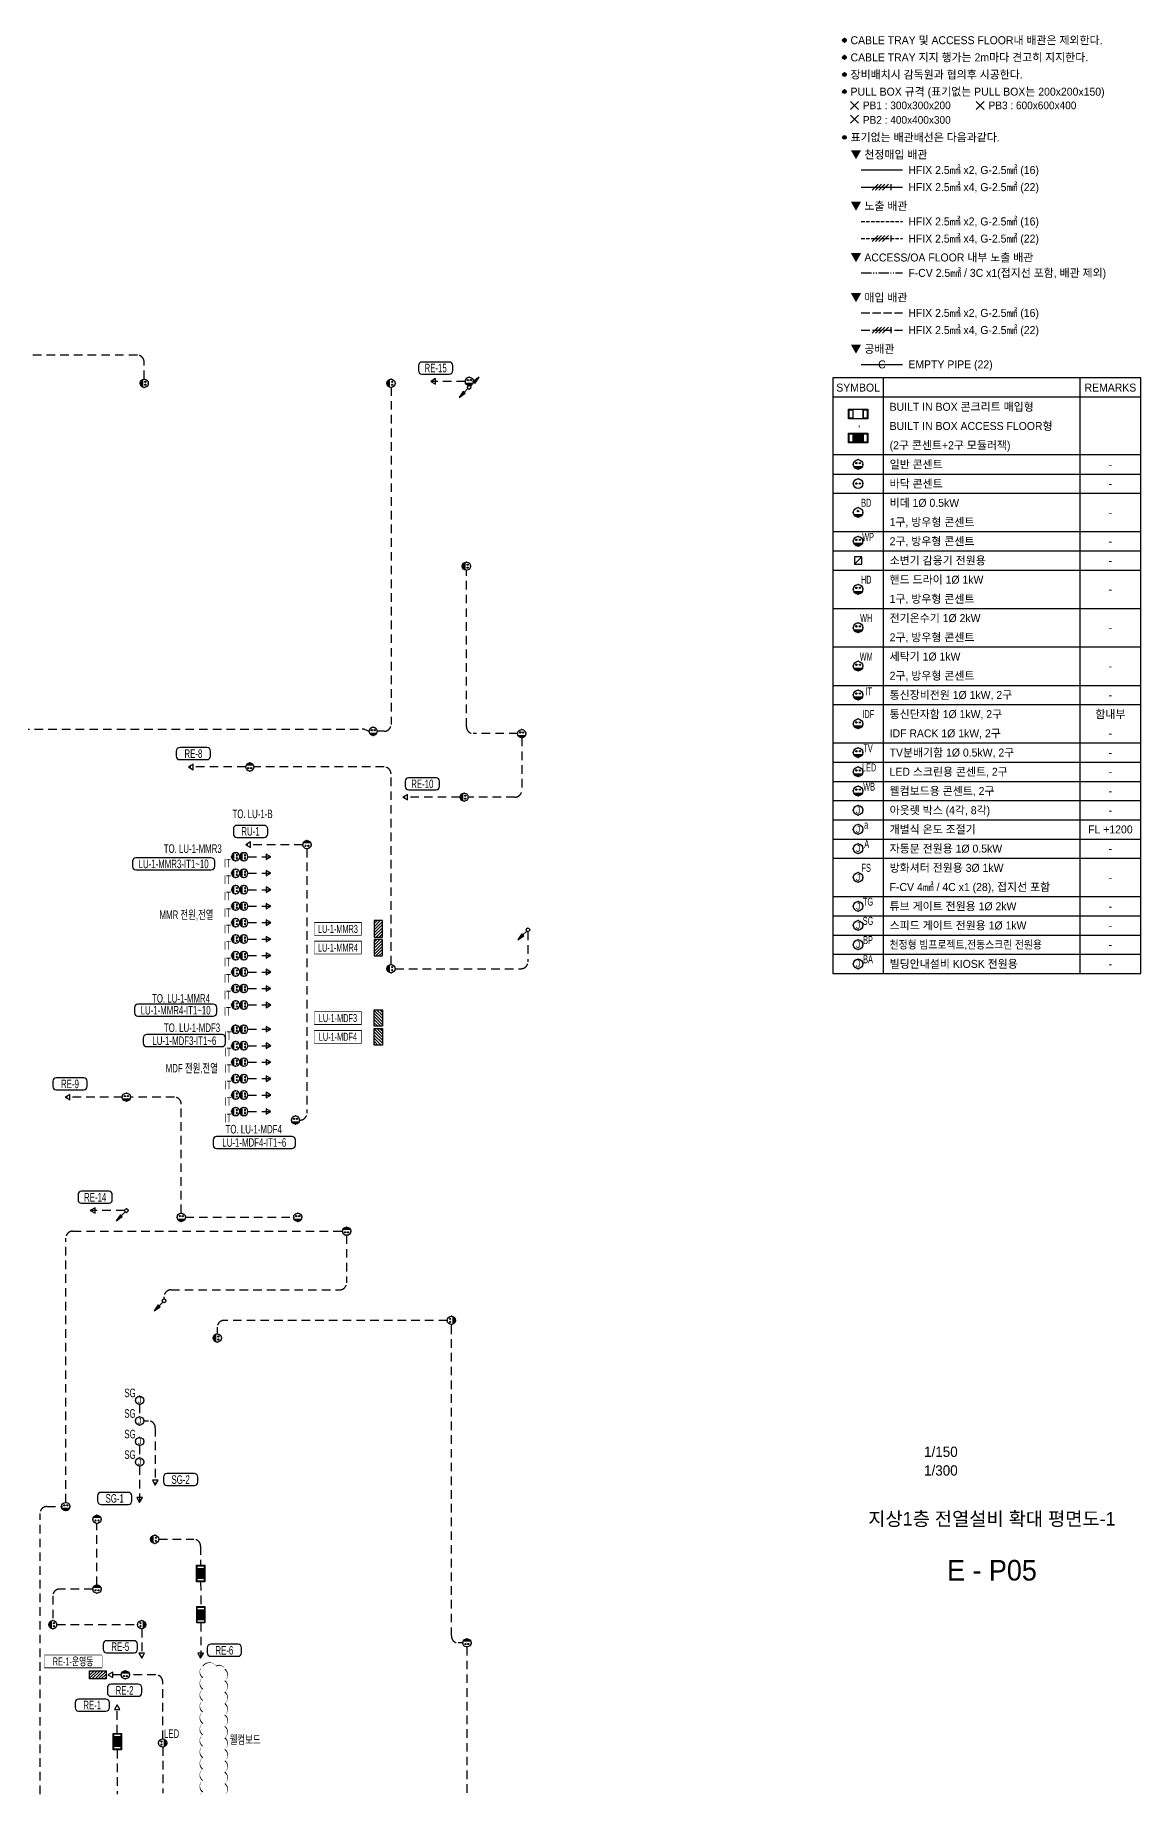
# Model space of a CAD drawing. Header units: millimetres. Extents: x 35956 to 501590, y -530175 to 1059940.
# Drawn here: x 327058 to 375440, y -348875 to -271930 of the extents above; entities that cross this region are included whole.
import ezdxf
from ezdxf.enums import TextEntityAlignment as Align

# ---------------------------------------------------------------- set-up
doc = ezdxf.new("R2010")
doc.units = ezdxf.units.MM
doc.header["$LTSCALE"] = 150
doc.set_wipeout_variables(frame=1)
for name, pattern in [('D1', [3, 1, -1, 1]), ('D2', [6.5, 2.5, -1.5, 2.5]), ('E6', [10, 6, -1, 0.5, -1, 0.5, -1]), ('LH2', [2.85, 2, -0.85]), ('LH4', [6.45, 5, -1.45])]:
    doc.linetypes.add(name, pattern=pattern)
doc.layers.get('Defpoints').update_dxf_attribs({"color": 161})
for name, color, linetype in [('------01 Distribution Panel', 3, 'Continuous'), ('------01 Distribution Panel_UPS_Emgency', 232, 'Continuous'), ('------06 Receptacle', 6, 'Continuous'), ('------07 System Box', 6, 'Continuous'), ('------Number of Strands (가닥수)', 1, 'Continuous'), ('-----20 General Symbol', 3, 'Continuous'), ('-----21 Embeded Wire in Ceiling or Wall', 4, 'Continuous'), ('-----22 Concealed Wire in Floor', 4, 'E6'), ('-----22 Embeded in Floor', 4, 'D2'), ('-----23 Concealed or Exposed Wire', 4, 'D1'), ('-----29 Cable Schedule', 1, 'Continuous'), ('-----30 Text', 2, 'Continuous'), ('-----41 Drawing Title', 2, 'Continuous'), ('-----42 Drawing Number', 2, 'Continuous'), ('-----43 Drawing Scale', 3, 'Continuous'), ('4', 4, 'Continuous')]:
    doc.layers.add(name, color=color, linetype=linetype)
doc.styles.add('ELEC', font='')
doc.styles.get('ELEC').set_extended_font_data('Dotum')

# ---------------------------------------------------------------- blocks, each defined once
blk = doc.blocks.new('O04')
blk.add_circle((0, 0), 150)
for p in [(-150, 0), (0, 150), (150, 0), (0, -150)]:
    blk.add_point(p)
at = {"style": 'ELEC'}
blk.add_text('J', height=214, dxfattribs=at).set_placement((0, 0), align=Align.MIDDLE)
blk = doc.blocks.new('B02')
h = blk.add_hatch(color=256)
h.paths.add_polyline_path([(-136, 86, 0.632456), (136, 86)])
h.paths.add_polyline_path([(-75, 193, 1), (-32, 193, 1)])
h.paths.add_polyline_path([(32, 193, 1), (75, 193, 1)])
blk.add_line((-136, 86), (136, 86))
at = {"linetype": 'Continuous'}
blk.add_circle((0, 150), 150, dxfattribs=at)
for centre in [(-54, 193), (54, 193)]:
    blk.add_circle(centre, 21.4)
for p in [(-150, 150), (0, 300), (0, 0), (150, 150)]:
    blk.add_point(p)
blk = doc.blocks.new('B08')
at = {"linetype": 'Continuous'}
for points in [[(300, -150), (-300, -150), (-300, 150), (300, 150)], [(-150, 150), (150, 150), (150, -150), (-150, -150)]]:
    blk.add_lwpolyline(points, close=True, dxfattribs=at)
at = {"color": 1, "linetype": 'Continuous'}
for points in [[(-280, 130), (-170, 130), (-170, -130), (-280, -130)], [(170, 130), (280, 130), (280, -130), (170, -130)]]:
    blk.add_lwpolyline(points, close=True, dxfattribs=at)
blk = doc.blocks.new('B11')
h = blk.add_hatch(color=256)
h.dxf.hatch_style = 1
h.paths.add_polyline_path([(150, 150), (-150, 150), (-150, -150), (150, -150)])
at = {"linetype": 'Continuous'}
for points in [[(300, -150), (-300, -150), (-300, 150), (300, 150)], [(-150, 150), (150, 150), (150, -150), (-150, -150)]]:
    blk.add_lwpolyline(points, close=True, dxfattribs=at)
at = {"color": 1, "linetype": 'Continuous'}
for points in [[(-280, 130), (-170, 130), (-170, -130), (-280, -130)], [(170, 130), (280, 130), (280, -130), (170, -130)]]:
    blk.add_lwpolyline(points, close=True, dxfattribs=at)
blk = doc.blocks.new('B01')
h = blk.add_hatch(color=256)
h.paths.add_polyline_path([(21, 193, 1), (-21, 193, 1)])
h.paths.add_polyline_path([(-136, 86, 0.632456), (136, 86)])
blk.add_line((-136, 86), (136, 86))
at = {"linetype": 'Continuous'}
blk.add_circle((0, 150), 150, dxfattribs=at)
blk.add_circle((0, 193), 21.4)
for p in [(-150, 150), (0, 300), (0, 0), (150, 150)]:
    blk.add_point(p)
blk = doc.blocks.new('B17')
blk.add_line((112.5, 0), (-112.5, -225))
blk.add_lwpolyline([(112.5, 0), (-112.5, 0), (-112.5, -225), (112.5, -225)], close=True)
blk = doc.blocks.new('A$Ce357b17b')
at = {"layer": '-----30 Text'}
h = blk.add_hatch(color=256, dxfattribs=at)
edge = h.paths.add_edge_path()
edge.add_arc((-31961, -9700), 160, 0, 360)
h = blk.add_hatch(color=256, dxfattribs=at)
edge = h.paths.add_edge_path()
edge.add_arc((-31961, -11200), 160, 0, 360)
h = blk.add_hatch(color=256, dxfattribs=at)
edge = h.paths.add_edge_path()
edge.add_arc((-31961, -12700), 160, 0, 360)
h = blk.add_hatch(color=256, dxfattribs=at)
edge = h.paths.add_edge_path()
edge.add_arc((-31961, -18200), 160, 0, 360)
at = {"layer": '------Number of Strands (가닥수)'}
for p, q in [((-29536, -22814), (-29008, -22286)), ((-29237, -22814), (-28709, -22286)), ((-28939, -22814), (-28411, -22286)), ((-28640, -22814), (-28112, -22286)), ((-27878, -22814), (-27878, -22286)), ((-29536, -27314), (-29008, -26786)), ((-29237, -27314), (-28709, -26786)), ((-28939, -27314), (-28411, -26786)), ((-28640, -27314), (-28112, -26786)), ((-27878, -27314), (-27878, -26786)), ((-29536, -35314), (-29008, -34786)), ((-29237, -35314), (-28709, -34786)), ((-28939, -35314), (-28411, -34786)), ((-28640, -35314), (-28112, -34786)), ((-27878, -35314), (-27878, -34786))]:
    blk.add_line(p, q, dxfattribs=at)
at = {"layer": '-----21 Embeded Wire in Ceiling or Wall'}
blk.add_line((-30484, -38050), (-26865, -38050), dxfattribs=at)
at = {"layer": '-----22 Concealed Wire in Floor'}
blk.add_line((-30484, -30050), (-26865, -30050), dxfattribs=at)
at = {"layer": '-----30 Text'}
for centre in [(-31961, -9700), (-31961, -11200), (-31961, -12700), (-31961, -18200)]:
    blk.add_circle(centre, 160, dxfattribs=at)
for p in [(-32121, -9700), (-31961, -9540), (-31961, -9860), (-31801, -9700), (-32121, -11200), (-31961, -11040), (-31961, -11360), (-31801, -11200), (-31961, -12540), (-31961, -14040)]:
    blk.add_point(p, dxfattribs=at)
at = {"layer": '4'}
for p, q in [((-30484, -21050), (-26865, -21050)), ((-30484, -22550), (-26865, -22550))]:
    blk.add_line(p, q, dxfattribs=at)
at = {"layer": '4', "linetype": 'LH2'}
for p, q in [((-30484, -25550), (-26865, -25550)), ((-30484, -27050), (-26865, -27050))]:
    blk.add_line(p, q, dxfattribs=at)
at = {"layer": '4', "linetype": 'LH4'}
for p, q in [((-30484, -33550), (-26865, -33550)), ((-30484, -35050), (-26865, -35050))]:
    blk.add_line(p, q, dxfattribs=at)
at = {"layer": '-----23 Concealed or Exposed Wire', "style": 'ELEC'}
blk.add_text('C', height=700, dxfattribs=at).set_placement((-28675, -38050), align=Align.MIDDLE_CENTER)
at = {"layer": '-----30 Text', "style": 'ELEC'}
for s, p in [('CABLE TRAY 및 ACCESS FLOOR내 배관은 제외한다.', (-31425, -9700)), ('CABLE TRAY 지지 행가는 2m마다 견고히 지지한다.', (-31425, -11200)), ('장비배치시 감독원과 협의후 시공한다.', (-31425, -12700)), ('표기없는 배관배선은 다음과같다.', (-31425, -18200)), ('▼ 천정매입 배관', (-31425, -19700)), ('HFIX 2.5㎟ x2, G-2.5㎟ (16)', (-26365, -21050)), ('HFIX 2.5㎟ x4, G-2.5㎟ (22)', (-26365, -22550)), ('▼ 노출 배관', (-31425, -24200)), ('HFIX 2.5㎟ x2, G-2.5㎟ (16)', (-26365, -25550)), ('HFIX 2.5㎟ x4, G-2.5㎟ (22)', (-26365, -27050)), ('▼ ACCESS/OA FLOOR 내부 노출 배관', (-31425, -28700)), ('F-CV 2.5㎟ / 3C x1(접지선 포함, 배관 제외) ', (-26365, -30050)), ('▼ 매입 배관', (-31425, -32200)), ('HFIX 2.5㎟ x2, G-2.5㎟ (16)', (-26365, -33550)), ('HFIX 2.5㎟ x4, G-2.5㎟ (22)', (-26365, -35050)), ('▼ 공배관', (-31425, -36700))]:
    blk.add_text(s, height=700, dxfattribs=at).set_placement(p, align=Align.MIDDLE_LEFT)
for points in [[(-20425, -15050), (-20425, -15750), (-19726, -15750), (-19726, -15050)], [(-31425, -16250), (-31425, -16950), (-30726, -16950), (-30726, -16250)]]:
    blk.add_wipeout(points).dxf.layer = '-----20 General Symbol'
at = {"color": 3}
blk.add_wipeout([(-6020, -91320), (-6020, -39240), (-32961, -39240), (-32961, -91320)], dxfattribs=at).dxf.layer = '-----29 Cable Schedule'
at = {"layer": '------06 Receptacle'}
h = blk.add_hatch(color=256, dxfattribs=at)
edge = h.paths.add_edge_path()
edge.add_arc((-30913, -48480), 60, 0, 360)
h = blk.add_hatch(color=256, dxfattribs=at)
edge = h.paths.add_edge_path()
edge.add_arc((-30613, -48480), 60, 0, 360)
for centre, radius in [((-30763, -48480), 420), ((-30913, -48480), 60), ((-30613, -48480), 60)]:
    blk.add_circle(centre, radius, dxfattribs=at)
for p in [(-31183, -48480), (-30343, -48480)]:
    blk.add_point(p, dxfattribs=at)
at = {"layer": '-----20 General Symbol'}
for p, q in [((-19726, -15750), (-20425, -15050)), ((-19726, -15050), (-20425, -15750))]:
    blk.add_line(p, q, dxfattribs=at)
at = {"layer": '-----29 Cable Schedule'}
for p, q in [((-28565, -39240), (-28565, -40920)), ((-11349, -39240), (-11349, -40920)), ((-28565, -40920), (-28565, -91320)), ((-11349, -40920), (-11349, -91320)), ((-6020, -45960), (-32961, -45960)), ((-32961, -47640), (-6020, -47640)), ((-32961, -49320), (-6020, -49320)), ((-32961, -52680), (-6020, -52680)), ((-32961, -54360), (-6020, -54360)), ((-32961, -56040), (-6020, -56040)), ((-32961, -59400), (-6020, -59400)), ((-32961, -62760), (-6020, -62760)), ((-32961, -66120), (-6020, -66120)), ((-32961, -67800), (-6020, -67800)), ((-32961, -71160), (-6020, -71160)), ((-32961, -72840), (-6020, -72840)), ((-32961, -74520), (-6020, -74520)), ((-32961, -76200), (-6020, -76200)), ((-32961, -77880), (-6020, -77880)), ((-32961, -79560), (-6020, -79560)), ((-32961, -81240), (-6020, -81240)), ((-32961, -84600), (-6020, -84600)), ((-32961, -86280), (-6020, -86280)), ((-32961, -87960), (-6020, -87960)), ((-32961, -89640), (-6020, -89640)), ((-32961, -91320), (-6020, -91320))]:
    blk.add_line(p, q, dxfattribs=at)
at = {"layer": '-----29 Cable Schedule', "color": 3}
blk.add_line((-6020, -40920), (-32961, -40920), dxfattribs=at)
blk.add_lwpolyline([(-6020, -91320), (-6020, -39240), (-32961, -39240), (-32961, -91320)], close=True, dxfattribs=at)
blk.add_point((-30763, -48060))
at = {"layer": '------06 Receptacle', "xscale": 2.8, "yscale": 2.8, "zscale": 2.8}
for name, p in [('B08', (-30763, -42390)), ('B11', (-30763, -44490)), ('B01', (-30763, -51420)), ('B17', (-30763, -54885)), ('B02', (-30763, -69900))]:
    blk.add_blockref(name, p, dxfattribs=at)
at = {"layer": '------06 Receptacle', "color": 0, "xscale": 2.8, "yscale": 2.8, "zscale": 2.8}
for p in [(-30763, -47220), (-30763, -53940), (-30763, -58140), (-30763, -61500), (-30763, -64860), (-30763, -67380), (-30763, -72420), (-30763, -74100), (-30763, -75780)]:
    blk.add_blockref('B02', p, dxfattribs=at)
at = {"layer": '-----20 General Symbol', "xscale": 2.8, "yscale": 2.8, "zscale": 2.8}
for p in [(-30763, -77040), (-30763, -78720), (-30763, -80400), (-30763, -82920), (-30763, -85440), (-30763, -87120), (-30763, -88800), (-30763, -90480)]:
    blk.add_blockref('O04', p, dxfattribs=at)
at = {"layer": '------06 Receptacle', "style": 'ELEC', "width": 0.6}
for s, p in [('BD', (-30053, -50158)), ('WP', (-29891, -53142)), ('HD', (-30053, -56878)), ('WH', (-30053, -60238)), ('WM', (-30053, -63598)), ('IT', (-29828, -66655)), ('IDF', (-29874, -68638)), ('TV', (-29891, -71622)), ('LED', (-29800, -73302)), ('WB', (-29800, -74982))]:
    blk.add_text(s, height=700, dxfattribs=at).set_placement(p, align=Align.MIDDLE)
at = {"layer": '-----20 General Symbol', "style": 'ELEC', "width": 0.7}
blk.add_text('a', height=700, dxfattribs=at).set_placement((-30238, -78308), align=Align.MIDDLE_LEFT)
for s, p in [('A', (-30011, -79989)), ('FS', (-30053, -82078)), ('TG', (-29895, -85036)), ('SG', (-29895, -86716)), ('BP', (-29895, -88396)), ('BA', (-29895, -90076))]:
    blk.add_text(s, height=700, dxfattribs=at).set_placement(p, align=Align.MIDDLE)
at = {"layer": '-----29 Cable Schedule', "color": 2, "style": 'ELEC'}
for s, p in [('SYMBOL', (-30763, -40080)), ('REMARKS', (-8684, -40080))]:
    blk.add_text(s, height=700, dxfattribs=at).set_placement(p, align=Align.MIDDLE)
at = {"layer": '-----30 Text', "style": 'ELEC'}
for s, height, p in [('PB3 : 600x600x400', 672.93, (-19344, -15400)), ('EMPTY PIPE (22)', 700, (-26365, -38050)), ('BUILT IN BOX 콘크리트 매입형', 700, (-28005, -41760)), ('BUILT IN BOX ACCESS FLOOR형', 700, (-28005, -43440)), (',', 700, (-30805, -43128)), ('(2구 콘센트+2구 모듈러잭)', 700, (-28005, -45120)), ('일반 콘센트', 700, (-28005, -46800)), ('바닥 콘센트', 700, (-28005, -48480)), ('비데 1%%216 0.5kW', 700, (-28005, -50160)), ('1구, 방우형 콘센트', 700, (-28005, -51840)), ('2구, 방우형 콘센트', 700, (-28005, -53520)), ('소변기 감응기 전원용', 700, (-28005, -55200)), ('핸드 드라이 1Ø 1kW', 700, (-28005, -56880)), ('1구, 방우형 콘센트', 700, (-28005, -58560)), ('전기온수기 1%%216 2kW', 700, (-28005, -60240)), ('2구, 방우형 콘센트', 700, (-28005, -61920)), ('세탁기 1Ø 1kW', 700, (-28005, -63600)), ('2구, 방우형 콘센트', 700, (-28005, -65280)), ('통신장비전원 1%%216 1kW, 2구', 700, (-28005, -66960)), ('통신단자함 1%%216 1kW, 2구', 700, (-28005, -68640)), ('IDF RACK 1%%216 1kW, 2구', 700, (-28005, -70320)), ('TV분배기함 1%%216 0.5kW, 2구', 700, (-28005, -72000)), ('LED 스크린용 콘센트, 2구', 700, (-28005, -73680)), ('웰컴보드용 콘센트, 2구', 700, (-28005, -75360)), ('아웃렛 박스 (4각, 8각)', 700, (-28005, -77040)), ('개별식 온도 조절기', 700, (-28005, -78720)), ('자동문 전원용 1%%216 0.5kW', 700, (-28005, -80400)), ('방화셔터 전원용 3%%216 1kW', 700, (-28005, -82080)), ('F-CV 4㎟ / 4C x1 (28), 접지선 포함', 700, (-28005, -83760)), ('튜브 게이트 전원용 1Ø 2kW', 700, (-28005, -85440)), ('스피드 게이트 전원용 1Ø 1kW', 700, (-28005, -87120)), ('빌딩안내설비 KIOSK 전원용', 700, (-28005, -90480))]:
    blk.add_text(s, height=height, dxfattribs=at).set_placement(p, align=Align.MIDDLE_LEFT)
for s, p in [('-', (-8684, -46800)), ('-', (-8684, -48480)), ('-', (-8684, -51000)), ('-', (-8684, -53520)), ('-', (-8684, -55200)), ('-', (-8684, -57720)), ('-', (-8684, -61080)), ('-', (-8684, -64440)), ('-', (-8684, -66960)), ('함내부', (-8684, -68640)), ('-', (-8684, -70320)), ('-', (-8684, -72000)), ('-', (-8684, -73680)), ('-', (-8684, -75360)), ('FL +1200', (-8684, -78720)), ('-', (-8684, -77040)), ('-', (-8684, -80400)), ('-', (-8684, -82920)), ('-', (-8684, -85440)), ('-', (-8684, -87120)), ('-', (-8684, -88800)), ('-', (-8684, -90480))]:
    blk.add_text(s, height=700, dxfattribs=at).set_placement(p, align=Align.MIDDLE_CENTER)
at = {"layer": '-----30 Text', "style": 'ELEC', "width": 0.9}
blk.add_text('천정형 빔프로젝트,전동스크린 전원용', height=700, dxfattribs=at).set_placement((-28005, -88800), align=Align.MIDDLE_LEFT)
blk.add_wipeout([(-31425, -15050), (-31425, -15750), (-30726, -15750), (-30726, -15050)]).dxf.layer = '-----20 General Symbol'
at = {"layer": '-----30 Text'}
h = blk.add_hatch(color=256, dxfattribs=at)
edge = h.paths.add_edge_path()
edge.add_arc((-31961, -14200), 160, 0, 360)
at = {"layer": '-----20 General Symbol'}
for p, q in [((-30726, -15750), (-31425, -15050)), ((-30726, -15050), (-31425, -15750)), ((-30726, -16950), (-31425, -16250)), ((-30726, -16250), (-31425, -16950))]:
    blk.add_line(p, q, dxfattribs=at)
at = {"layer": '-----30 Text'}
blk.add_circle((-31961, -14200), 160, dxfattribs=at)
at = {"layer": '-----30 Text', "style": 'ELEC'}
for s, height, p in [('PULL BOX 규격 (표기없는 PULL BOX는 200x200x150)', 700, (-31425, -14200)), ('PB1 : 300x300x200', 672.93, (-30344, -15400)), ('PB2 : 400x400x300', 672.93, (-30344, -16671))]:
    blk.add_text(s, height=height, dxfattribs=at).set_placement(p, align=Align.MIDDLE_LEFT)
blk = doc.blocks.new('A02')
h = blk.add_hatch()
h.set_pattern_fill('ANSI31', color=256, scale=25, style=0)
h.set_pattern_definition([(45, (-2000, -19200), (-56.1266, 56.1266), [])])
h.paths.add_polyline_path([(-300, 300), (-300, 0), (300, 0), (300, 300)])
blk.add_lwpolyline([(300, 0), (-300, 0), (-300, 300), (300, 300)], close=True)
blk = doc.blocks.new('O07')
blk.add_lwpolyline([(-173, -100), (0, 0), (-173, 100)], close=True)
blk = doc.blocks.new('O01')
blk.add_hatch(color=256).paths.add_polyline_path([(-149, -218), (-218, -149), (-368, -368)])
blk.add_line((-46, -46), (-184, -184))
blk.add_lwpolyline([(-368, -368), (-149, -218), (-218, -149), (-368, -368)])
blk.add_circle((0, 0), 65)
for p in [(-65, 0), (-65, 0), (0, 65), (0, 65), (65, 0), (65, 0), (0, -65), (0, -65)]:
    blk.add_point(p)

msp = doc.modelspace()

# ---------------------------------------------------------------- linework, layer by layer
at = {"layer": '------01 Distribution Panel', "color": 1, "elevation": 0}
for points in [[(339279, -311273), (341334, -311273), (341334, -310748), (339279, -310748)], [(339279, -315173), (341334, -315173), (341334, -314648), (339279, -314648)], [(327461, -343306), (329977, -343306), (329977, -342781), (327461, -342781)]]:
    msp.add_lwpolyline(points, close=True, dxfattribs=at)
at = {"layer": '-----22 Embeded in Floor'}
for p, q in [((345871, -287069), (344371, -287069)), ((336370, -307857), (337370, -307857)), ((336370, -308577), (337370, -308577)), ((336370, -309297), (337370, -309297)), ((336370, -310017), (337370, -310017)), ((336370, -310737), (337370, -310737)), ((336370, -311457), (337370, -311457)), ((348622, -311128), (348622, -312450)), ((336370, -312177), (337370, -312177)), ((336370, -312897), (337370, -312897)), ((342810, -312750), (348322, -312750)), ((336370, -313617), (337370, -313617)), ((336370, -314337), (337370, -314337)), ((336370, -315397), (337370, -315397)), ((336370, -316117), (337370, -316117)), ((336370, -316837), (337370, -316837)), ((336370, -317557), (337370, -317557)), ((336370, -318277), (337370, -318277)), ((336370, -318997), (337370, -318997)), ((338630, -319370), (338650, -319370)), ((330972, -323328), (329472, -323328)), ((340684, -324410), (340684, -326494)), ((333000, -326794), (340384, -326794)), ((332700, -327194), (332700, -327094)), ((335025, -328430), (335025, -328720)), ((345090, -328130), (335325, -328130)), ((345270, -341930), (345270, -328310)), ((345770, -342230), (345570, -342230))]:
    msp.add_line(p, q, dxfattribs=at)
at = {"layer": '-----22 Embeded in Floor', "elevation": 0}
for points in [[(331830, -286970), (331830, -286225, 0.414214), (331530, -285925), (321420, -285925, 0.414214), (321120, -286225), (321120, -286994)], [(342630, -287330), (342630, -302070, -0.414214), (342330, -302370), (342030, -302370)], [(348170, -302470), (346230, -302470, -0.414214), (345930, -302170), (345930, -295330)], [(320430, -302270), (341370, -302270, -0.09902), (341485, -302293), (341670, -302370)], [(348350, -302650), (348350, -304950, -0.414214), (348050, -305250), (346010, -305250)], [(333450, -323440), (333450, -318670, 0.414214), (333150, -318370), (331230, -318370)], [(331810, -332525), (332016, -332525, -0.414214), (332316, -332825), (332316, -335330)], [(332470, -337703), (334000, -337703), (334000, -337703, -0.414214), (334300, -338003), (334300, -338840)], [(329583, -339880), (328130, -339880, 0.414214), (327830, -340180), (327830, -341254)]]:
    msp.add_lwpolyline(points, format="xyb", dxfattribs=at)
for points in [[(336270, -303930), (333770, -303930)], [(345650, -305250), (343150, -305250)], [(338770, -307330), (336270, -307330)], [(330870, -318370), (328370, -318370)], [(333630, -323620), (338370, -323620)], [(331630, -331805), (331630, -332345)], [(331630, -333605), (331630, -334145)], [(331630, -334505), (331630, -336088)], [(329763, -339700), (329763, -337010)], [(334300, -339560), (334306, -340640)], [(328010, -341434), (331540, -341434)], [(331720, -341614), (331720, -342893)], [(334306, -341360), (334300, -342893)], [(345950, -342410), (345950, -348850)], [(330823, -343630), (330243, -343630)], [(330650, -346190), (330650, -344938)], [(330650, -346910), (330650, -348850)], [(332639, -346793), (332639, -348800)]]:
    msp.add_lwpolyline(points, dxfattribs=at)
at = {"layer": '-----22 Embeded in Floor'}
for centre, start, end in [((348322, -312450), 270, 0), ((338650, -319070), 270, 0), ((333000, -327094), 90, 180), ((340384, -326494), 270, 0), ((335325, -328430), 90, 180), ((345570, -341930), 180, 270)]:
    msp.add_arc(centre, 300, start, end, dxfattribs=at)
at = {"layer": 'Defpoints', "elevation": 0}
msp.add_lwpolyline([(335393, -348850, 4.54, 50, 0.466332), (335352, -348384, 0, 50, 0.520567), (335352, -347884, 0, 50, 0.520567), (335352, -347384, 0, 50, 0.520567), (335352, -346884, 0, 50, 0.520567), (335352, -346384, 0, 50, 0.520567), (335352, -345884, 0, 50, 0.520567), (335352, -345384, 0, 50, 0.520567), (335352, -344884, 0, 50, 0.520567), (335352, -344384, 0, 50, 0.520567), (335352, -343884, 0, 50, 0.520567), (335352, -343384, 0, 50, 0.520567), (334986, -343250, 0, 50, 0.520567), (334392, -343250, 0, 50, 0.520567), (334392, -343750, 0, 50, 0.520567), (334392, -344250, 0, 50, 0.520567), (334392, -344750, 0, 50, 0.520567), (334392, -345250, 0, 50, 0.520567), (334392, -345750, 0, 50, 0.520567), (334392, -346250, 0, 50, 0.520567), (334392, -346750, 0, 50, 0.520567), (334392, -347250, 0, 50, 0.520567), (334392, -347750, 0, 50, 0.520567), (334392, -348250, 0, 50, 0.520567), (334392, -348750, 0, 11.6, 0.111999), (334302, -348850, 0, 11.6, 0.111999)], format="xyseb", dxfattribs=at)

# ---------------------------------------------------------------- block references
at = {"layer": '------01 Distribution Panel', "xscale": 1.2, "yscale": 1.2, "zscale": 1.2, "rotation": 180}
msp.add_blockref('A02', (329800, -343450), dxfattribs=at)
at = {"layer": '------01 Distribution Panel_UPS_Emgency', "yscale": 1.2, "zscale": 1.2}
for p, xscale, rotation in [((342250, -311010), -1.2, 90), ((342250, -311830), -1.2, 90), ((341890, -314910), 1.2, 270), ((341890, -315730), 1.2, 270)]:
    msp.add_blockref('A02', p, dxfattribs=dict(at, xscale=xscale, rotation=rotation))
at = {"layer": '------06 Receptacle', "yscale": 1.2, "zscale": 1.2}
for p, xscale, rotation in [((331650, -287150), 1.2, 270), ((342450, -287150), 1.2, 270), ((346050, -287250), 1.2, 359.646272586137), ((345750, -295150), 1.2, 270), ((336450, -303750), 1.2, 180), ((345650, -305250), 1.2, 270), ((335650, -307857), -1.2, 270), ((336010, -307857), -1.2, 270), ((338950, -307150), 1.2, 180), ((335650, -308577), -1.2, 270), ((336010, -308577), -1.2, 270), ((335650, -309297), -1.2, 270), ((336010, -309297), -1.2, 270), ((335650, -310017), -1.2, 270), ((336010, -310017), -1.2, 270), ((335650, -310737), -1.2, 270), ((336010, -310737), -1.2, 270), ((335650, -311457), -1.2, 270), ((336010, -311457), -1.2, 270), ((335650, -312177), -1.2, 270), ((336010, -312177), -1.2, 270), ((335650, -312897), -1.2, 270), ((336010, -312897), -1.2, 270), ((342450, -312750), 1.2, 270), ((335650, -313617), -1.2, 270), ((336010, -313617), -1.2, 270), ((335650, -314337), -1.2, 270), ((336010, -314337), -1.2, 270), ((336010, -315397), -1.2, 270), ((335650, -316117), -1.2, 270), ((336010, -316117), -1.2, 270), ((335650, -316837), -1.2, 270), ((336010, -316837), -1.2, 270), ((335650, -317557), -1.2, 270), ((336010, -317557), -1.2, 270), ((331050, -318550), 1.2, 9.44570097154037e-07), ((335650, -318277), -1.2, 270), ((336010, -318277), -1.2, 270), ((335650, -318997), -1.2, 270), ((336010, -318997), -1.2, 270), ((340684, -324050), 1.2, 180.0000009445701), ((345450, -328130), 1.2, 90.00000094457002), ((334845, -328900), 1.2, 270.0000009445701), ((328398, -336450), 1.2, 9.445700208207248e-07), ((329763, -336650), 1.2, 180.00000094457), ((332110, -337703), 1.2, 270.0000009445701), ((329763, -339700), 1.2, 180.00000094457), ((327650, -341434), 1.2, 270.0000009445701), ((331900, -341434), 1.2, 90.00000094457009), ((345950, -342050), 1.2, 180.0000009445701), ((331003, -343450), 1.2, 180.0000009445701), ((332819, -346613), 1.2, 90.000000944588)]:
    msp.add_blockref('B02', p, dxfattribs=dict(at, xscale=xscale, rotation=rotation))
at = {"layer": '------06 Receptacle', "xscale": 1.2, "yscale": 1.2, "zscale": 1.2}
for p in [(341850, -302550), (348350, -302650), (338450, -319550), (333450, -323800), (338550, -323800)]:
    msp.add_blockref('B02', p, dxfattribs=at)
at = {"layer": '------07 System Box', "xscale": 1.2, "yscale": 1.2, "zscale": 1.2, "rotation": 270}
for p in [(334300, -339200), (334306, -341000), (330650, -346550)]:
    msp.add_blockref('B11', p, dxfattribs=at)
at = {"layer": '-----20 General Symbol', "xscale": 1.2, "yscale": 1.2, "zscale": 1.2, "rotation": 180}
msp.add_blockref('O01', (346050, -287328), dxfattribs=at)
at = {"layer": '-----20 General Symbol', "xscale": 1.2, "yscale": 1.2, "zscale": 1.2}
for name, p in [('O01', (346050, -287328)), ('O01', (348622, -311050)), ('O01', (331050, -323328)), ('O01', (332700, -327272)), ('O04', (331630, -331625)), ('O04', (331630, -332525)), ('O04', (331630, -333425)), ('O04', (331630, -334325))]:
    msp.add_blockref(name, p, dxfattribs=at)
at = {"layer": '-----22 Embeded in Floor', "xscale": 1.2, "yscale": 1.2, "zscale": 1.2}
for p, rotation in [((344371, -287069), 180), ((333770, -303930), 180), ((343150, -305250), 180), ((336270, -307330), 180), ((328370, -318370), 180), ((329472, -323328), 180), ((332316, -335330), 270), ((331630, -336088), 270), ((331720, -342893), 270), ((334300, -342893), 270), ((330243, -343630), 180), ((330650, -344938), 89.99999999999999)]:
    msp.add_blockref('O07', p, dxfattribs=dict(at, rotation=rotation))
for p in [(337370, -307857), (337370, -308577), (337370, -309297), (337370, -310017), (337370, -310737), (337370, -311457), (337370, -312177), (337370, -312897), (337370, -313617), (337370, -314337), (337370, -315397), (337370, -316117), (337370, -316837), (337370, -317557), (337370, -318277), (337370, -318997)]:
    msp.add_blockref('O07', p, dxfattribs=at)
at = {"layer": '-----29 Cable Schedule', "xscale": 0.5, "yscale": 0.5, "zscale": 0.5}
msp.add_blockref('A$Ce357b17b', (378450, -267300), dxfattribs=at)

# ---------------------------------------------------------------- texts
at = {"layer": '------06 Receptacle', "style": 'ELEC', "width": 0.7}
for s, p in [('IT', (335474, -308136)), ('IT', (335474, -308856)), ('IT', (335474, -309576)), ('IT', (335474, -310296)), ('IT', (335474, -311016)), ('IT', (335474, -311736)), ('IT', (335474, -312456)), ('IT', (335474, -313176)), ('IT', (335496, -317116)), ('IT', (335496, -317836)), ('IT', (335496, -318556)), ('IT', (335496, -319276)), ('LED', (333027, -346200))]:
    msp.add_text(s, height=375, dxfattribs=at).set_placement(p, align=Align.MIDDLE)
at = {"layer": '-----20 General Symbol', "style": 'ELEC', "width": 0.7}
for p in [(331209, -331300), (331209, -332200), (331209, -333100), (331209, -334000)]:
    msp.add_text('SG', height=375, dxfattribs=at).set_placement(p, align=Align.MIDDLE)
at = {"layer": '-----41 Drawing Title', "style": 'ELEC'}
msp.add_text('지상1층 전열설비 확대 평면도-1', height=600, dxfattribs=at).set_placement((368925, -336805), align=Align.MIDDLE_CENTER)
at = {"layer": '-----42 Drawing Number', "style": 'ELEC'}
msp.add_text('E - P05', height=900, dxfattribs=at).set_placement((368925, -339055), align=Align.MIDDLE_CENTER)
at = {"layer": '-----43 Drawing Scale', "style": 'ELEC'}
for s, p in [('1/150', (366690, -333875)), ('1/300', (366690, -334690))]:
    msp.add_text(s, height=450, dxfattribs=at).set_placement(p, align=Align.MIDDLE_CENTER)
at = {"layer": 'Defpoints', "style": 'ELEC', "width": 0.7}
for s, p in [('MMR 전원,전열', (333681, -310396)), ('MDF 전원,전열', (333912, -317107)), ('웰컴보드', (336249, -346449))]:
    msp.add_text(s, height=375, dxfattribs=at).set_placement(p, align=Align.MIDDLE)

# ---------------------------------------------------------------- wipeouts: each hides what was drawn before it
at = {"color": 1, "linetype": 'Continuous'}
for points in [[(331315, -308280), (331317, -308303), (331322, -308326), (331331, -308348), (331344, -308368), (331359, -308386), (331377, -308401), (331397, -308414), (331419, -308423), (331442, -308428), (331465, -308430), (334765, -308430), (334789, -308428), (334811, -308423), (334833, -308414), (334853, -308401), (334871, -308386), (334886, -308368), (334899, -308348), (334908, -308326), (334913, -308303), (334915, -308280), (334915, -308055), (334913, -308031), (334908, -308009), (334899, -307987), (334886, -307967), (334871, -307949), (334853, -307934), (334833, -307921), (334811, -307912), (334789, -307907), (334765, -307905), (331465, -307905), (331442, -307907), (331419, -307912), (331397, -307921), (331377, -307934), (331359, -307949), (331344, -307967), (331331, -307987), (331322, -308009), (331317, -308031), (331315, -308055)], [(331402, -314677), (331404, -314701), (331410, -314724), (331419, -314745), (331431, -314765), (331446, -314783), (331464, -314799), (331484, -314811), (331506, -314820), (331529, -314825), (331552, -314827), (334852, -314827), (334876, -314825), (334899, -314820), (334920, -314811), (334940, -314799), (334958, -314783), (334974, -314765), (334986, -314745), (334995, -314724), (335000, -314701), (335002, -314677), (335002, -314452), (335000, -314429), (334995, -314406), (334986, -314384), (334974, -314364), (334958, -314346), (334940, -314331), (334920, -314319), (334899, -314310), (334876, -314304), (334852, -314302), (331552, -314302), (331529, -314304), (331506, -314310), (331484, -314319), (331464, -314331), (331446, -314346), (331431, -314364), (331419, -314384), (331410, -314406), (331404, -314429), (331402, -314452)], [(334847, -320462), (334849, -320486), (334854, -320509), (334863, -320531), (334875, -320551), (334891, -320569), (334909, -320584), (334929, -320596), (334950, -320605), (334973, -320611), (334997, -320612), (338297, -320612), (338320, -320611), (338343, -320605), (338365, -320596), (338385, -320584), (338403, -320569), (338418, -320551), (338430, -320531), (338439, -320509), (338445, -320486), (338447, -320462), (338447, -320237), (338445, -320214), (338439, -320191), (338430, -320169), (338418, -320149), (338403, -320131), (338385, -320116), (338365, -320104), (338343, -320095), (338320, -320089), (338297, -320087), (334997, -320087), (334973, -320089), (334950, -320095), (334929, -320104), (334909, -320116), (334891, -320131), (334875, -320149), (334863, -320169), (334854, -320191), (334849, -320214), (334847, -320237)]]:
    msp.add_wipeout(points, dxfattribs=at)

# ---------------------------------------------------------------- next in the draw order: linework, layer by layer
at = {"color": 1, "linetype": 'Continuous', "elevation": 0}
for points in [[(331315, -308280, 0.414214), (331465, -308430), (334765, -308430, 0.414214), (334915, -308280), (334915, -308055, 0.414214), (334765, -307905), (331465, -307905, 0.414214), (331315, -308055)], [(331402, -314677, 0.414214), (331552, -314827), (334852, -314827, 0.414214), (335002, -314677), (335002, -314452, 0.414214), (334852, -314302), (331552, -314302, 0.414214), (331402, -314452)]]:
    msp.add_lwpolyline(points, format="xyb", close=True, dxfattribs=at)
at = {"color": 1, "linetype": 'Continuous'}
msp.add_lwpolyline([(334847, -320462, 0.414214), (334997, -320612), (338297, -320612, 0.414214), (338447, -320462), (338447, -320237, 0.414214), (338297, -320087), (334997, -320087, 0.414214), (334847, -320237)], format="xyb", close=True, dxfattribs=at)

# ---------------------------------------------------------------- next in the draw order: texts
at = {"layer": '------06 Receptacle', "style": 'ELEC', "width": 0.7}
for p in [(335474, -313896), (335474, -314616)]:
    msp.add_text('IT', height=375, dxfattribs=at).set_placement(p, align=Align.MIDDLE)
at = {"style": 'ELEC', "width": 0.7}
for s, p in [('TO. LU-1-MMR3', (333953, -307498)), ('LU-1-MMR3-IT1~10', (333115, -308167)), ('TO. LU-1-MMR4', (333442, -314050)), ('LU-1-MMR4-IT1~10', (333202, -314565)), ('TO. LU-1-MDF4', (336621, -319768)), ('LU-1-MDF4-IT1~6', (336647, -320350))]:
    msp.add_text(s, height=375, dxfattribs=at).set_placement(p, align=Align.MIDDLE)

# ---------------------------------------------------------------- next in the draw order: wipeouts: each hides what was drawn before it
at = {"color": 1}
msp.add_wipeout([(327461, -343306), (329977, -343306), (329977, -342781), (327461, -342781)], dxfattribs=at).dxf.layer = '------01 Distribution Panel'
at = {"color": 1, "linetype": 'Continuous'}
for points in [[(343833, -286598), (343835, -286621), (343840, -286644), (343849, -286666), (343861, -286686), (343877, -286704), (343895, -286719), (343915, -286732), (343936, -286741), (343959, -286746), (343983, -286748), (345183, -286748), (345206, -286746), (345229, -286741), (345251, -286732), (345271, -286719), (345289, -286704), (345304, -286686), (345316, -286666), (345325, -286644), (345331, -286621), (345333, -286598), (345333, -286373), (345331, -286349), (345325, -286327), (345316, -286305), (345304, -286285), (345289, -286267), (345271, -286252), (345251, -286239), (345229, -286230), (345206, -286225), (345183, -286223), (343983, -286223), (343959, -286225), (343936, -286230), (343915, -286239), (343895, -286252), (343877, -286267), (343861, -286285), (343849, -286305), (343840, -286327), (343835, -286349), (343833, -286373)], [(333232, -303459), (333233, -303483), (333239, -303505), (333248, -303527), (333260, -303547), (333276, -303565), (333293, -303580), (333314, -303593), (333335, -303602), (333358, -303607), (333382, -303609), (334582, -303609), (334605, -303607), (334628, -303602), (334650, -303593), (334670, -303580), (334688, -303565), (334703, -303547), (334715, -303527), (334724, -303505), (334730, -303483), (334732, -303459), (334732, -303234), (334730, -303211), (334724, -303188), (334715, -303166), (334703, -303146), (334688, -303128), (334670, -303113), (334650, -303100), (334628, -303091), (334605, -303086), (334582, -303084), (333382, -303084), (333358, -303086), (333335, -303091), (333314, -303100), (333293, -303113), (333276, -303128), (333260, -303146), (333248, -303166), (333239, -303188), (333233, -303211), (333232, -303234)], [(343249, -304779), (343251, -304803), (343256, -304825), (343265, -304847), (343278, -304867), (343293, -304885), (343311, -304900), (343331, -304913), (343353, -304922), (343375, -304927), (343399, -304929), (344599, -304929), (344622, -304927), (344645, -304922), (344667, -304913), (344687, -304900), (344705, -304885), (344720, -304867), (344733, -304847), (344742, -304825), (344747, -304803), (344749, -304779), (344749, -304554), (344747, -304531), (344742, -304508), (344733, -304486), (344720, -304466), (344705, -304448), (344687, -304433), (344667, -304420), (344645, -304411), (344622, -304406), (344599, -304404), (343399, -304404), (343375, -304406), (343353, -304411), (343331, -304420), (343311, -304433), (343293, -304448), (343278, -304466), (343265, -304486), (343256, -304508), (343251, -304531), (343249, -304554)], [(335732, -306859), (335733, -306883), (335739, -306905), (335748, -306927), (335760, -306947), (335776, -306965), (335793, -306980), (335814, -306993), (335835, -307002), (335858, -307007), (335882, -307009), (337082, -307009), (337105, -307007), (337128, -307002), (337150, -306993), (337170, -306980), (337188, -306965), (337203, -306947), (337215, -306927), (337224, -306905), (337230, -306883), (337232, -306859), (337232, -306634), (337230, -306611), (337224, -306588), (337215, -306566), (337203, -306546), (337188, -306528), (337170, -306513), (337150, -306500), (337128, -306491), (337105, -306486), (337082, -306484), (335882, -306484), (335858, -306486), (335835, -306491), (335814, -306500), (335793, -306513), (335776, -306528), (335760, -306546), (335748, -306566), (335739, -306588), (335733, -306611), (335732, -306634)], [(331787, -316010), (331788, -316034), (331794, -316056), (331803, -316078), (331815, -316098), (331831, -316116), (331848, -316131), (331868, -316144), (331890, -316153), (331913, -316158), (331937, -316160), (335237, -316160), (335260, -316158), (335283, -316153), (335305, -316144), (335325, -316131), (335343, -316116), (335358, -316098), (335370, -316078), (335379, -316056), (335385, -316034), (335387, -316010), (335387, -315785), (335385, -315762), (335379, -315739), (335370, -315717), (335358, -315697), (335343, -315679), (335325, -315664), (335305, -315651), (335283, -315642), (335260, -315637), (335237, -315635), (331937, -315635), (331913, -315637), (331890, -315642), (331868, -315651), (331848, -315664), (331831, -315679), (331815, -315697), (331803, -315717), (331794, -315739), (331788, -315762), (331787, -315785)], [(327832, -317899), (327833, -317923), (327839, -317945), (327848, -317967), (327860, -317987), (327876, -318005), (327893, -318020), (327914, -318033), (327935, -318042), (327958, -318047), (327982, -318049), (329182, -318049), (329205, -318047), (329228, -318042), (329250, -318033), (329270, -318020), (329288, -318005), (329303, -317987), (329315, -317967), (329324, -317945), (329330, -317923), (329332, -317899), (329332, -317674), (329330, -317651), (329324, -317628), (329315, -317606), (329303, -317586), (329288, -317568), (329270, -317553), (329250, -317540), (329228, -317531), (329205, -317526), (329182, -317524), (327982, -317524), (327958, -317526), (327935, -317531), (327914, -317540), (327893, -317553), (327876, -317568), (327860, -317586), (327848, -317606), (327839, -317628), (327833, -317651), (327832, -317674)], [(328934, -322857), (328935, -322881), (328941, -322903), (328950, -322925), (328962, -322945), (328978, -322963), (328995, -322978), (329016, -322991), (329037, -323000), (329060, -323005), (329084, -323007), (330284, -323007), (330307, -323005), (330330, -323000), (330352, -322991), (330372, -322978), (330390, -322963), (330405, -322945), (330417, -322925), (330426, -322903), (330432, -322881), (330434, -322857), (330434, -322632), (330432, -322609), (330426, -322586), (330417, -322564), (330405, -322544), (330390, -322526), (330372, -322511), (330352, -322498), (330330, -322489), (330307, -322484), (330284, -322482), (329084, -322482), (329060, -322484), (329037, -322489), (329016, -322498), (328995, -322511), (328978, -322526), (328962, -322544), (328950, -322564), (328941, -322586), (328935, -322609), (328934, -322632)], [(332673, -335203), (332675, -335226), (332681, -335249), (332690, -335271), (332702, -335291), (332717, -335309), (332735, -335324), (332755, -335336), (332777, -335345), (332800, -335351), (332823, -335353), (334023, -335353), (334047, -335351), (334070, -335345), (334091, -335336), (334112, -335324), (334129, -335309), (334145, -335291), (334157, -335271), (334166, -335249), (334172, -335226), (334173, -335203), (334173, -334978), (334172, -334954), (334166, -334931), (334157, -334910), (334145, -334890), (334129, -334872), (334112, -334856), (334091, -334844), (334070, -334835), (334047, -334830), (334023, -334828), (332823, -334828), (332800, -334830), (332777, -334835), (332755, -334844), (332735, -334856), (332717, -334872), (332702, -334890), (332690, -334910), (332681, -334931), (332675, -334954), (332673, -334978)], [(329789, -336026), (329791, -336049), (329797, -336072), (329806, -336094), (329818, -336114), (329833, -336132), (329851, -336147), (329871, -336159), (329893, -336168), (329916, -336174), (329939, -336176), (331139, -336176), (331163, -336174), (331186, -336168), (331207, -336159), (331227, -336147), (331245, -336132), (331261, -336114), (331273, -336094), (331282, -336072), (331287, -336049), (331289, -336026), (331289, -335801), (331287, -335777), (331282, -335754), (331273, -335732), (331261, -335712), (331245, -335695), (331227, -335679), (331207, -335667), (331186, -335658), (331163, -335652), (331139, -335651), (329939, -335651), (329916, -335652), (329893, -335658), (329871, -335667), (329851, -335679), (329833, -335695), (329818, -335712), (329806, -335732), (329797, -335754), (329791, -335777), (329789, -335801)], [(334588, -342669), (334590, -342693), (334596, -342716), (334605, -342737), (334617, -342757), (334632, -342775), (334650, -342791), (334670, -342803), (334692, -342812), (334715, -342817), (334738, -342819), (335938, -342819), (335962, -342817), (335985, -342812), (336006, -342803), (336027, -342791), (336044, -342775), (336060, -342757), (336072, -342737), (336081, -342716), (336087, -342693), (336088, -342669), (336088, -342444), (336087, -342421), (336081, -342398), (336072, -342376), (336060, -342356), (336044, -342338), (336027, -342323), (336006, -342311), (335985, -342302), (335962, -342296), (335938, -342294), (334738, -342294), (334715, -342296), (334692, -342302), (334670, -342311), (334650, -342323), (334632, -342338), (334617, -342356), (334605, -342376), (334596, -342398), (334590, -342421), (334588, -342444)], [(328806, -345064), (328808, -345087), (328814, -345110), (328823, -345132), (328835, -345152), (328850, -345170), (328868, -345185), (328888, -345197), (328910, -345206), (328933, -345212), (328956, -345214), (330156, -345214), (330180, -345212), (330203, -345206), (330224, -345197), (330245, -345185), (330262, -345170), (330278, -345152), (330290, -345132), (330299, -345110), (330305, -345087), (330306, -345064), (330306, -344839), (330305, -344815), (330299, -344792), (330290, -344770), (330278, -344750), (330262, -344733), (330245, -344717), (330224, -344705), (330203, -344696), (330180, -344690), (330156, -344689), (328956, -344689), (328933, -344690), (328910, -344696), (328888, -344705), (328868, -344717), (328850, -344733), (328835, -344750), (328823, -344770), (328814, -344792), (328808, -344815), (328806, -344839)]]:
    msp.add_wipeout(points, dxfattribs=at)
at = {"color": 1}
msp.add_wipeout([(339279, -315173), (341334, -315173), (341334, -314648), (339279, -314648)], dxfattribs=at)

# ---------------------------------------------------------------- next in the draw order: linework, layer by layer
at = {"layer": '------01 Distribution Panel', "color": 1, "elevation": 0}
msp.add_lwpolyline([(339279, -315993), (341334, -315993), (341334, -315468), (339279, -315468)], close=True, dxfattribs=at)
at = {"layer": '-----22 Embeded in Floor', "elevation": 0}
for points in [[(342630, -312570), (342630, -304230, 0.414214), (342330, -303930), (336630, -303930)], [(328398, -336090), (328398, -324530, -0.414214), (328698, -324230), (340504, -324230)], [(327270, -348850), (327270, -336570, -0.414214), (327570, -336270), (328218, -336270)]]:
    msp.add_lwpolyline(points, format="xyb", dxfattribs=at)
at = {"color": 1, "linetype": 'Continuous', "elevation": 0}
for points in [[(343833, -286598, 0.414214), (343983, -286748), (345183, -286748, 0.414214), (345333, -286598), (345333, -286373, 0.414214), (345183, -286223), (343983, -286223, 0.414214), (343833, -286373)], [(333232, -303459, 0.414214), (333382, -303609), (334582, -303609, 0.414214), (334732, -303459), (334732, -303234, 0.414214), (334582, -303084), (333382, -303084, 0.414214), (333232, -303234)], [(343249, -304779, 0.414214), (343399, -304929), (344599, -304929, 0.414214), (344749, -304779), (344749, -304554, 0.414214), (344599, -304404), (343399, -304404, 0.414214), (343249, -304554)], [(335732, -306859, 0.414214), (335882, -307009), (337082, -307009, 0.414214), (337232, -306859), (337232, -306634, 0.414214), (337082, -306484), (335882, -306484, 0.414214), (335732, -306634)], [(327832, -317899, 0.414214), (327982, -318049), (329182, -318049, 0.414214), (329332, -317899), (329332, -317674, 0.414214), (329182, -317524), (327982, -317524, 0.414214), (327832, -317674)], [(328934, -322857, 0.414214), (329084, -323007), (330284, -323007, 0.414214), (330434, -322857), (330434, -322632, 0.414214), (330284, -322482), (329084, -322482, 0.414214), (328934, -322632)], [(332673, -335203, 0.414214), (332823, -335353), (334023, -335353, 0.414214), (334173, -335203), (334173, -334978, 0.414214), (334023, -334828), (332823, -334828, 0.414214), (332673, -334978)], [(329789, -336026, 0.414214), (329939, -336176), (331139, -336176, 0.414214), (331289, -336026), (331289, -335801, 0.414214), (331139, -335651), (329939, -335651, 0.414214), (329789, -335801)], [(334588, -342669, 0.414214), (334738, -342819), (335938, -342819, 0.414214), (336088, -342669), (336088, -342444, 0.414214), (335938, -342294), (334738, -342294, 0.414214), (334588, -342444)], [(328806, -345064, 0.414214), (328956, -345214), (330156, -345214, 0.414214), (330306, -345064), (330306, -344839, 0.414214), (330156, -344689), (328956, -344689, 0.414214), (328806, -344839)]]:
    msp.add_lwpolyline(points, format="xyb", close=True, dxfattribs=at)
at = {"color": 1, "linetype": 'Continuous'}
msp.add_lwpolyline([(331787, -316010, 0.414214), (331937, -316160), (335237, -316160, 0.414214), (335387, -316010), (335387, -315785, 0.414214), (335237, -315635), (331937, -315635, 0.414214), (331787, -315785)], format="xyb", close=True, dxfattribs=at)

# ---------------------------------------------------------------- next in the draw order: block references
at = {"layer": '------06 Receptacle', "xscale": -1.2, "yscale": 1.2, "zscale": 1.2, "rotation": 270}
msp.add_blockref('B02', (335650, -315397), dxfattribs=at)

# ---------------------------------------------------------------- next in the draw order: texts
at = {"layer": '------01 Distribution Panel', "style": 'ELEC', "width": 0.7}
msp.add_text('RE-1-운영동', height=350, dxfattribs=at).set_placement((328719, -343043), align=Align.MIDDLE_CENTER)
at = {"layer": '------06 Receptacle', "style": 'ELEC', "width": 0.7}
for p in [(335496, -315676), (335496, -316396)]:
    msp.add_text('IT', height=375, dxfattribs=at).set_placement(p, align=Align.MIDDLE)
at = {"style": 'ELEC', "width": 0.7}
for s, p in [('RE-15', (344583, -286485)), ('RE-8', (333982, -303347)), ('RE-10', (343999, -304667)), ('TO. LU-1-B', (336572, -305979)), ('RU-1', (336482, -306747)), ('TO. LU-1-MDF3', (333922, -315333)), ('LU-1-MDF3-IT1~6', (333587, -315898)), ('RE-9', (328582, -317787)), ('RE-14', (329684, -322745)), ('SG-2', (333423, -335090)), ('SG-1', (330539, -335913)), ('RE-6', (335338, -342557))]:
    msp.add_text(s, height=375, dxfattribs=at).set_placement(p, align=Align.MIDDLE)

# ---------------------------------------------------------------- next in the draw order: wipeouts: each hides what was drawn before it
at = {"color": 1, "linetype": 'Continuous'}
msp.add_wipeout([(330034, -342511), (330036, -342535), (330042, -342558), (330051, -342579), (330063, -342600), (330078, -342617), (330096, -342633), (330116, -342645), (330138, -342654), (330161, -342660), (330184, -342661), (331384, -342661), (331408, -342660), (331431, -342654), (331452, -342645), (331472, -342633), (331490, -342617), (331506, -342600), (331518, -342579), (331527, -342558), (331532, -342535), (331534, -342511), (331534, -342286), (331532, -342263), (331527, -342240), (331518, -342218), (331506, -342198), (331490, -342180), (331472, -342165), (331452, -342153), (331431, -342144), (331408, -342138), (331384, -342136), (330184, -342136), (330161, -342138), (330138, -342144), (330116, -342153), (330096, -342165), (330078, -342180), (330063, -342198), (330051, -342218), (330042, -342240), (330036, -342263), (330034, -342286)], dxfattribs=at)

# ---------------------------------------------------------------- next in the draw order: linework, layer by layer
at = {"color": 1, "linetype": 'Continuous', "elevation": 0}
msp.add_lwpolyline([(330034, -342511, 0.414214), (330184, -342661), (331384, -342661, 0.414214), (331534, -342511), (331534, -342286, 0.414214), (331384, -342136), (330184, -342136, 0.414214), (330034, -342286)], format="xyb", close=True, dxfattribs=at)

# ---------------------------------------------------------------- next in the draw order: texts
at = {"style": 'ELEC', "width": 0.7}
msp.add_text('RE-5', height=375, dxfattribs=at).set_placement((330784, -342399), align=Align.MIDDLE)

# ---------------------------------------------------------------- next in the draw order: wipeouts: each hides what was drawn before it
at = {"color": 1}
for points in [[(339279, -311273), (341334, -311273), (341334, -310748), (339279, -310748)], [(339279, -315993), (341334, -315993), (341334, -315468), (339279, -315468)]]:
    msp.add_wipeout(points, dxfattribs=at)
at = {"color": 1, "linetype": 'Continuous'}
msp.add_wipeout([(330219, -344417), (330221, -344440), (330227, -344463), (330236, -344485), (330248, -344505), (330263, -344523), (330281, -344538), (330301, -344550), (330323, -344559), (330346, -344565), (330369, -344567), (331569, -344567), (331593, -344565), (331616, -344559), (331637, -344550), (331658, -344538), (331675, -344523), (331691, -344505), (331703, -344485), (331712, -344463), (331718, -344440), (331719, -344417), (331719, -344192), (331718, -344168), (331712, -344145), (331703, -344124), (331691, -344104), (331675, -344086), (331658, -344070), (331637, -344058), (331616, -344049), (331593, -344044), (331569, -344042), (330369, -344042), (330346, -344044), (330323, -344049), (330301, -344058), (330281, -344070), (330263, -344086), (330248, -344104), (330236, -344124), (330227, -344145), (330221, -344168), (330219, -344192)], dxfattribs=at)

# ---------------------------------------------------------------- next in the draw order: linework, layer by layer
at = {"layer": '------01 Distribution Panel', "color": 1, "elevation": 0}
msp.add_lwpolyline([(339279, -312093), (341334, -312093), (341334, -311568), (339279, -311568)], close=True, dxfattribs=at)
at = {"layer": '-----22 Embeded in Floor', "elevation": 0}
msp.add_lwpolyline([(332639, -346433), (332639, -343930, 0.414214), (332339, -343630), (331183, -343630)], format="xyb", dxfattribs=at)
at = {"color": 1, "linetype": 'Continuous', "elevation": 0}
msp.add_lwpolyline([(330219, -344417, 0.414214), (330369, -344567), (331569, -344567, 0.414214), (331719, -344417), (331719, -344192, 0.414214), (331569, -344042), (330369, -344042, 0.414214), (330219, -344192)], format="xyb", close=True, dxfattribs=at)

# ---------------------------------------------------------------- next in the draw order: texts
at = {"layer": '------01 Distribution Panel_UPS_Emgency', "style": 'ELEC', "width": 0.7}
for s, p in [('LU-1-MDF3', (340307, -314910)), ('LU-1-MDF4', (340307, -315730))]:
    msp.add_text(s, height=350, dxfattribs=at).set_placement(p, align=Align.MIDDLE_CENTER)
at = {"style": 'ELEC', "width": 0.7}
for s, p in [('RE-2', (330969, -344304)), ('RE-1', (329556, -344951))]:
    msp.add_text(s, height=375, dxfattribs=at).set_placement(p, align=Align.MIDDLE)

# ---------------------------------------------------------------- next in the draw order: wipeouts: each hides what was drawn before it
at = {"color": 1}
msp.add_wipeout([(339279, -312093), (341334, -312093), (341334, -311568), (339279, -311568)], dxfattribs=at)

# ---------------------------------------------------------------- next in the draw order: linework, layer by layer
at = {"layer": '-----22 Embeded in Floor'}
msp.add_line((338950, -307510), (338950, -319070), dxfattribs=at)

# ---------------------------------------------------------------- next in the draw order: texts
at = {"layer": '------01 Distribution Panel_UPS_Emgency', "style": 'ELEC', "width": 0.7}
for s, p in [('LU-1-MMR3', (340307, -311010)), ('LU-1-MMR4', (340307, -311830))]:
    msp.add_text(s, height=350, dxfattribs=at).set_placement(p, align=Align.MIDDLE_CENTER)

doc.saveas('drawing.dxf')
